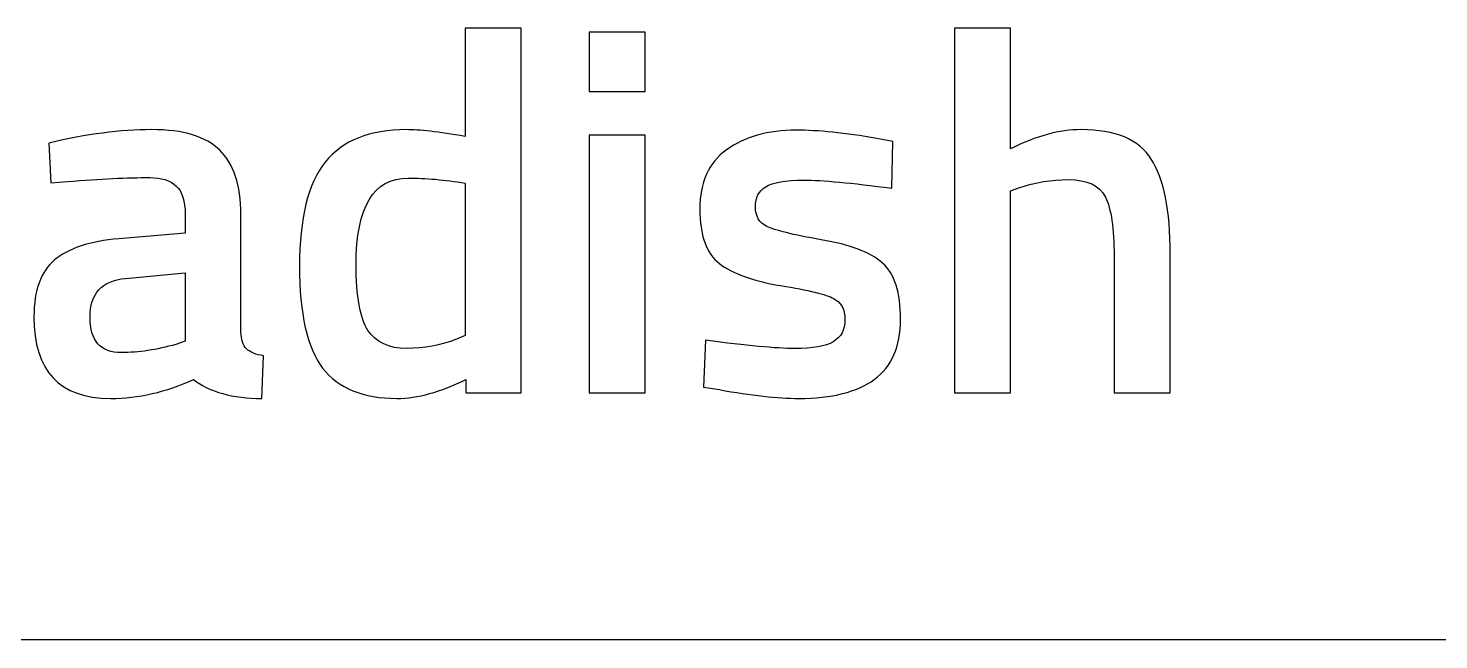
# Model space of a CAD drawing. Extents: x 195 to 337, y 268 to 410.
# Drawn here: x 252.47 to 297.54, y 268.12 to 287.64 of the extents above; entities that cross this region are included whole.
import ezdxf

# ---------------------------------------------------------------- set-up
doc = ezdxf.new("R2010")
doc.units = 0
doc.layers.add('Layer_1', color=7, linetype='CONTINUOUS')

msp = doc.modelspace()

# ---------------------------------------------------------------- linework, layer by layer
at = {"layer": 'Layer_1', "color": 7}
for points in [[(266.430169, 287.644166), (266.430169, 284.191526)], [(266.446287, 276.430788), (266.446287, 276.003056), (268.223142, 276.003056), (268.223142, 287.644166), (266.430169, 287.644166), (266.430169, 287.644166)], [(282.067376, 287.644166), (282.067376, 276.003056), (283.858886, 276.003056), (283.858886, 282.448361), (284.122556, 282.547976)], [(283.858886, 283.797483), (283.858886, 287.644166), (282.067376, 287.644166), (282.067376, 287.644166)], [(253.127929, 283.977663), (253.193847, 282.712038), (253.721187, 282.745728)], [(280.060541, 282.531858), (280.094231, 284.027463), (279.584471, 284.125608)], [(266.430169, 282.695921), (266.430169, 277.828248), (266.150389, 277.713986)], [(257.485834, 281.692503), (257.485834, 281.100708), (255.364744, 280.920536)], [(259.261227, 277.943973), (259.261227, 281.692503)], [(287.163574, 280.360961), (287.163574, 276.003056), (288.956539, 276.003056), (288.956539, 280.410768)], [(255.578607, 279.653441), (257.485834, 279.835083), (257.485834, 279.835083)], [(257.485834, 279.835083), (257.485834, 277.648068), (257.189937, 277.549931)], [(274.108887, 277.680296), (274.042962, 276.184691), (274.552729, 276.102663)], [(259.935057, 275.822876), (259.984857, 277.188108)], [(320.296224, 268.115924), (211.956208, 268.115924)]]:
    msp.add_lwpolyline(points, dxfattribs=at)
for points in [[(270.392577, 287.513793), (270.392577, 285.622683), (272.185542, 285.622683), (272.185542, 287.513793), (270.392577, 287.513793)], [(256.416499, 284.405396)], [(277.003414, 284.389286)], [(270.392577, 284.225223), (270.392577, 276.003056), (272.185542, 276.003056), (272.185542, 284.225223), (270.392577, 284.225223)], [(264.604977, 282.859983)]]:
    msp.add_lwpolyline(points, close=True, dxfattribs=at)
for points in [[(256.416499, 284.405396), (255.418999, 284.405396), (254.322732, 284.262656), (253.127929, 283.977663)], [(258.587397, 283.747683), (258.148939, 284.186141), (257.424964, 284.405396), (256.416499, 284.405396)], [(264.556639, 284.405396), (263.383752, 284.405396), (262.517044, 284.060328), (261.958002, 283.369751)], [(266.430169, 284.191526), (265.575177, 284.334018), (264.951252, 284.405396), (264.556639, 284.405396)], [(277.003414, 284.389286), (276.104569, 284.389286), (275.363674, 284.180336), (274.782709, 283.763793)], [(279.584471, 284.125608), (278.565049, 284.300981), (277.704949, 284.389286), (277.003414, 284.389286)], [(286.111811, 284.405396), (285.421234, 284.405396), (284.670049, 284.203068), (283.858886, 283.797483)], [(288.348626, 283.467896), (287.954029, 284.092706), (287.207974, 284.405396), (286.111811, 284.405396)], [(259.261227, 281.692503), (259.261227, 282.635193), (259.036819, 283.320176), (258.587397, 283.747683)], [(274.782709, 283.763793), (274.212709, 283.347251), (273.928707, 282.718173), (273.928707, 281.874146)], [(261.958002, 283.369751), (261.409924, 282.679173), (261.136227, 281.572608), (261.136227, 280.048953)], [(288.956539, 280.410768), (288.956539, 281.835783), (288.754211, 282.854066), (288.348626, 283.467896)], [(253.721187, 282.745728), (254.773497, 282.833411), (255.649047, 282.876101), (256.350582, 282.876101)], [(256.350582, 282.876101), (256.723272, 282.876101), (257.003592, 282.789258), (257.189937, 282.613893)], [(257.189937, 282.613893), (257.387247, 282.438506), (257.485834, 282.130968), (257.485834, 281.692503)], [(262.945309, 280.097291), (262.945309, 281.938826), (263.497864, 282.859983), (264.604977, 282.859983)], [(264.604977, 282.859983), (265.164012, 282.859983), (265.772479, 282.805526), (266.430169, 282.695921)], [(276.032224, 282.580203), (276.262414, 282.722688), (276.668547, 282.794066), (277.249512, 282.794066)], [(277.249512, 282.794066), (277.830469, 282.794066), (278.767084, 282.707231), (280.060541, 282.531858)], [(284.122556, 282.547976), (284.648704, 282.723341), (285.174026, 282.810183), (285.700189, 282.810183)], [(285.700189, 282.810183), (286.303084, 282.810183), (286.698919, 282.624753), (286.885249, 282.252078)], [(275.704099, 281.940063), (275.704099, 282.236036), (275.812992, 282.448676), (276.032224, 282.580203)], [(286.885249, 282.252078), (287.071579, 281.879373), (287.163574, 281.248848), (287.163574, 280.360961)], [(273.928707, 281.874146), (273.928707, 281.030103), (274.136194, 280.448861), (274.552729, 280.130981)], [(276.065914, 281.314578), (275.824759, 281.435163), (275.704099, 281.644106), (275.704099, 281.940063)], [(277.809079, 280.886838), (276.899269, 281.051268), (276.318027, 281.194008), (276.065914, 281.314578)], [(255.364744, 280.920536), (254.443977, 280.843811), (253.758994, 280.617941), (253.309564, 280.245236)], [(279.764644, 280.147098), (279.380989, 280.486916), (278.729846, 280.733396), (277.809079, 280.886838)], [(253.309564, 280.245236), (252.871107, 279.872561), (252.651852, 279.270686), (252.651852, 278.437623)], [(261.136227, 280.048953), (261.136227, 278.525306), (261.382707, 277.439336), (261.875974, 276.792603)], [(263.323242, 277.993773), (263.071122, 278.388393), (262.945309, 279.088818), (262.945309, 280.097291)], [(274.552729, 280.130981), (274.969272, 279.813086), (275.621877, 279.576911), (276.509764, 279.423461)], [(280.340329, 278.338016), (280.340329, 279.203981), (280.148299, 279.807281), (279.764644, 280.147098)], [(254.443354, 278.420043), (254.443354, 279.176381), (254.822262, 279.587681), (255.578607, 279.653441)], [(276.509764, 279.423461), (277.408609, 279.280938), (277.972924, 279.144836), (278.203121, 279.013308)], [(278.203121, 279.013308), (278.444276, 278.892738), (278.564936, 278.666868), (278.564936, 278.338016)], [(252.651852, 278.437623), (252.651852, 276.694728), (253.467799, 275.822876), (255.101074, 275.822876)], [(255.446772, 277.286253), (254.778117, 277.286253), (254.443354, 277.663683), (254.443354, 278.420043)], [(278.564936, 278.338016), (278.564936, 278.009156), (278.439124, 277.774443), (278.187011, 277.631958)], [(279.502436, 276.430788), (280.061479, 276.836366), (280.340329, 277.472066), (280.340329, 278.338016)], [(259.442869, 277.401978), (259.333242, 277.522548), (259.272184, 277.702818), (259.261227, 277.943973)], [(264.556639, 277.418088), (263.997597, 277.418088), (263.586319, 277.610133), (263.323242, 277.993773)], [(266.150389, 277.713986), (265.646157, 277.516698), (265.115674, 277.418088), (264.556639, 277.418088)], [(276.953607, 277.418088), (276.372649, 277.418088), (275.424267, 277.504931), (274.108887, 277.680296)], [(278.187011, 277.631958), (277.945856, 277.489473), (277.534572, 277.418088), (276.953607, 277.418088)], [(257.189937, 277.549931), (256.576092, 277.374558), (255.994849, 277.286253), (255.446772, 277.286253)], [(259.984857, 277.188108), (259.743717, 277.220996), (259.563454, 277.292373), (259.442869, 277.401978)], [(261.875974, 276.792603), (262.380207, 276.145871), (263.168929, 275.822876), (264.243162, 275.822876)], [(255.101074, 275.822876), (255.988954, 275.822876), (256.872582, 276.025203), (257.749512, 276.430788)], [(257.749512, 276.430788), (258.264702, 276.025203), (258.992359, 275.822876), (259.935057, 275.822876)], [(264.243162, 275.822876), (264.911817, 275.822876), (265.646089, 276.025203), (266.446287, 276.430788)], [(277.085449, 275.822876), (278.148716, 275.822876), (278.954359, 276.025203), (279.502436, 276.430788)], [(274.552729, 276.102663), (275.572152, 275.916333), (276.416794, 275.822876), (277.085449, 275.822876)]]:
    msp.add_open_spline(points, degree=3, dxfattribs=at)

doc.saveas('drawing.dxf')
